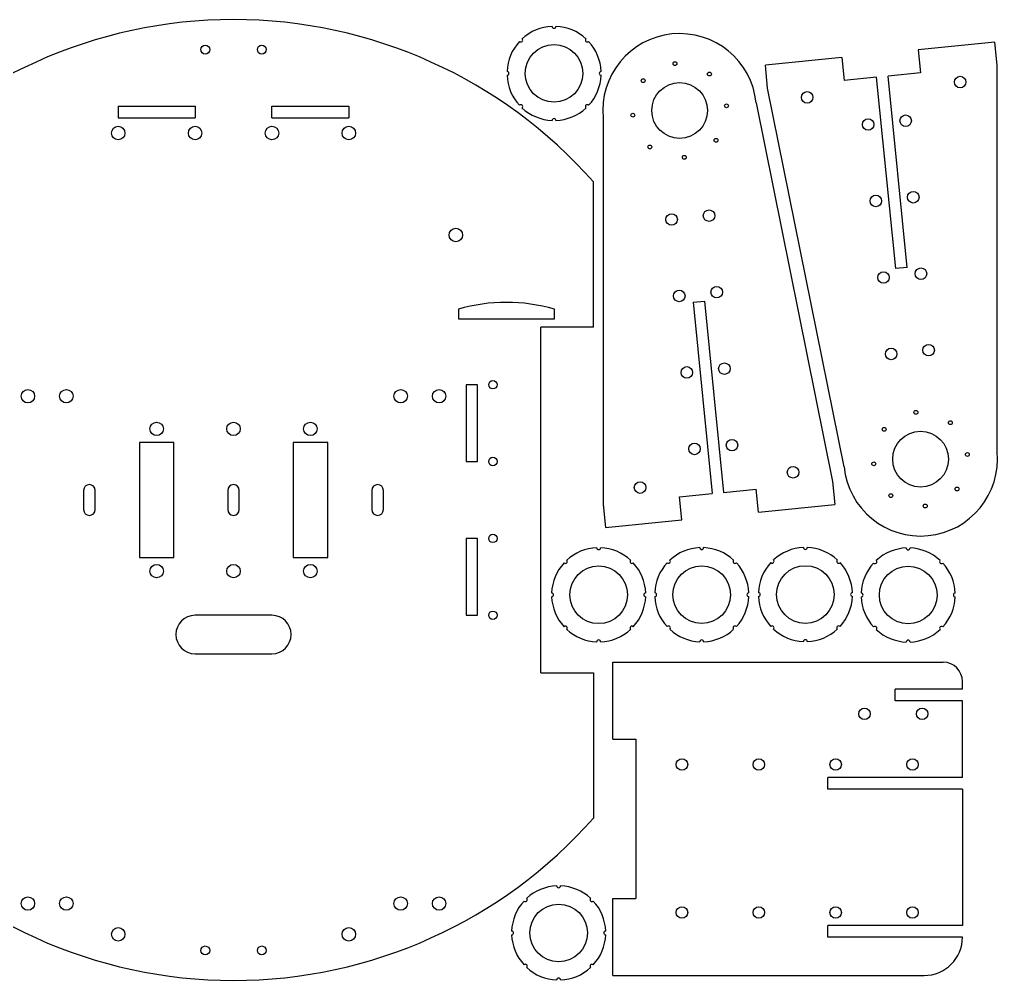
# Paper-space layout '_Top' of a CAD drawing. Header units: millimetres. Extents: x -29.2 to 25.8, y -33.4 to -8.4.
# Drawn here: x 0.36 to 25.8, y -33.36 to -8.36 of the extents above; entities that cross this region are included whole.
import ezdxf

# ---------------------------------------------------------------- set-up
doc = ezdxf.new("R2010")
doc.units = ezdxf.units.MM

psp = doc.layouts.new('_Top')

# ---------------------------------------------------------------- linework, layer by layer
at = {"color": 7, "linetype": 'Continuous', "lineweight": 25}
for p, q in [((25.735, -8.951), (23.745, -9.15)), ((23.745, -9.15), (23.804, -9.747)), ((25.795, -9.548), (25.735, -8.951)), ((21.755, -9.349), (19.765, -9.548)), ((21.755, -9.349), (21.814, -9.946)), ((19.824, -10.145), (19.765, -9.548)), ((25.795, -19.598), (25.795, -9.548)), ((22.66, -9.861), (21.814, -9.946)), ((23.158, -14.837), (22.66, -9.861)), ((23.804, -9.747), (22.959, -9.832)), ((23.456, -14.807), (22.959, -9.832)), ((21.814, -19.996), (19.824, -10.145)), ((2.927, -10.612), (2.927, -10.912)), ((2.927, -10.612), (4.927, -10.612)), ((4.927, -10.612), (4.927, -10.912)), ((6.927, -10.612), (8.927, -10.612)), ((6.927, -10.912), (6.927, -10.612)), ((8.927, -10.612), (8.927, -10.912)), ((19.525, -10.526), (21.515, -20.377)), ((2.927, -10.912), (4.927, -10.912)), ((6.927, -10.912), (8.927, -10.912)), ((15.545, -10.924), (15.545, -20.974)), ((15.295, -16.359), (15.295, -12.583)), ((23.456, -14.807), (23.158, -14.837)), ((17.883, -15.715), (18.181, -15.685)), ((17.883, -15.715), (18.38, -20.69)), ((18.181, -15.685), (18.679, -20.66)), ((11.778, -15.894), (11.778, -16.144)), ((14.278, -16.144), (14.278, -15.894)), ((11.778, -16.144), (14.278, -16.144)), ((15.295, -16.359), (13.927, -16.359)), ((13.927, -25.359), (13.927, -16.359)), ((12.277, -17.859), (11.977, -17.859)), ((11.977, -17.859), (11.977, -19.859)), ((12.277, -19.859), (12.277, -17.859)), ((4.377, -19.359), (3.477, -19.359)), ((3.477, -19.359), (3.477, -22.359)), ((4.377, -22.359), (4.377, -19.359)), ((8.377, -19.359), (7.477, -19.359)), ((7.477, -19.359), (7.477, -22.359)), ((8.377, -22.359), (8.377, -19.359)), ((11.977, -19.859), (12.277, -19.859)), ((2.027, -20.609), (2.027, -21.109)), ((2.327, -21.109), (2.327, -20.609)), ((5.777, -20.609), (5.777, -21.109)), ((6.077, -21.109), (6.077, -20.609)), ((9.527, -20.609), (9.527, -21.109)), ((9.827, -21.109), (9.827, -20.609)), ((18.679, -20.66), (19.525, -20.576)), ((19.584, -21.173), (19.525, -20.576)), ((21.515, -20.377), (21.574, -20.974)), ((17.535, -20.775), (18.38, -20.69)), ((17.594, -21.372), (17.535, -20.775)), ((15.545, -20.974), (15.604, -21.571)), ((19.584, -21.173), (21.574, -20.974)), ((15.604, -21.571), (17.594, -21.372)), ((12.277, -21.859), (11.977, -21.859)), ((11.977, -21.859), (11.977, -23.859)), ((12.277, -23.859), (12.277, -21.859)), ((3.477, -22.359), (4.377, -22.359)), ((7.477, -22.359), (8.377, -22.359)), ((6.927, -23.859), (4.927, -23.859)), ((11.977, -23.859), (12.277, -23.859)), ((4.927, -24.859), (6.927, -24.859)), ((15.795, -25.081), (24.395, -25.081)), ((15.795, -27.081), (15.795, -25.081)), ((13.927, -25.359), (15.295, -25.359)), ((15.295, -25.359), (15.295, -29.136)), ((24.895, -25.781), (24.895, -25.581)), ((24.895, -25.781), (23.145, -25.781)), ((23.145, -26.081), (23.145, -25.781)), ((24.895, -26.081), (23.145, -26.081)), ((24.895, -28.081), (24.895, -26.081)), ((15.795, -27.081), (16.395, -27.081)), ((16.395, -27.081), (16.395, -31.231)), ((24.895, -28.081), (21.395, -28.081)), ((21.395, -28.381), (21.395, -28.081)), ((24.895, -28.381), (21.395, -28.381)), ((24.895, -28.381), (24.895, -31.931)), ((15.795, -33.231), (15.795, -31.231)), ((15.795, -31.231), (16.395, -31.231)), ((24.895, -31.931), (21.395, -31.931)), ((21.395, -32.231), (21.395, -31.931)), ((24.895, -32.231), (21.395, -32.231)), ((15.795, -33.231), (23.895, -33.231))]:
    psp.add_line(p, q, dxfattribs=at)
for centre, radius in [((5.192, -9.141), 0.115), ((6.662, -9.141), 0.115), ((14.267, -9.76), 0.75), ((17.413, -9.506), 0.05), ((16.586, -9.949), 0.05), ((18.31, -9.777), 0.05), ((24.833, -9.986), 0.15), ((17.535, -10.725), 0.725), ((20.853, -10.384), 0.15), ((18.754, -10.603), 0.05), ((16.316, -10.847), 0.05), ((22.441, -11.089), 0.15), ((23.416, -10.992), 0.15), ((2.927, -11.312), 0.175), ((4.927, -11.312), 0.175), ((6.927, -11.312), 0.175), ((8.927, -11.312), 0.175), ((16.759, -11.673), 0.05), ((18.483, -11.5), 0.05), ((17.656, -11.944), 0.05), ((22.64, -13.079), 0.15), ((23.615, -12.982), 0.15), ((17.326, -13.56), 0.15), ((18.301, -13.462), 0.15), ((11.712, -13.965), 0.175), ((22.839, -15.069), 0.15), ((23.814, -14.972), 0.15), ((17.525, -15.55), 0.15), ((18.5, -15.452), 0.15), ((23.038, -17.059), 0.15), ((24.013, -16.962), 0.15), ((18.699, -17.442), 0.15), ((17.724, -17.54), 0.15), ((12.677, -17.859), 0.11), ((0.577, -18.159), 0.175), ((1.577, -18.159), 0.175), ((10.277, -18.159), 0.175), ((11.277, -18.159), 0.175), ((23.683, -18.578), 0.05), ((24.58, -18.849), 0.05), ((3.927, -19.009), 0.175), ((5.927, -19.009), 0.175), ((7.927, -19.009), 0.175), ((22.856, -19.021), 0.05), ((23.804, -19.797), 0.725), ((18.898, -19.432), 0.15), ((17.923, -19.53), 0.15), ((12.677, -19.859), 0.11), ((25.023, -19.675), 0.05), ((20.486, -20.138), 0.15), ((22.586, -19.919), 0.05), ((16.506, -20.536), 0.15), ((24.753, -20.573), 0.05), ((23.029, -20.745), 0.05), ((23.926, -21.016), 0.05), ((12.677, -21.859), 0.11), ((3.927, -22.709), 0.175), ((5.927, -22.709), 0.175), ((7.927, -22.709), 0.175), ((15.428, -23.326), 0.75), ((18.11, -23.323), 0.75), ((20.807, -23.319), 0.75), ((23.482, -23.331), 0.75), ((12.677, -23.859), 0.11), ((22.345, -26.421), 0.15), ((23.845, -26.421), 0.15), ((17.595, -27.741), 0.15), ((19.595, -27.741), 0.15), ((21.595, -27.741), 0.15), ((23.595, -27.741), 0.15), ((0.577, -31.359), 0.175), ((1.577, -31.359), 0.175), ((10.277, -31.359), 0.175), ((11.277, -31.359), 0.175), ((14.387, -32.123), 0.75), ((17.595, -31.591), 0.15), ((19.595, -31.591), 0.15), ((21.595, -31.591), 0.15), ((23.595, -31.591), 0.15), ((2.927, -32.159), 0.175), ((8.927, -32.159), 0.175), ((5.192, -32.578), 0.115), ((6.662, -32.578), 0.115)]:
    psp.add_circle(centre, radius, dxfattribs=at)
for centre, radius, start, end in [((5.927, -20.859), 12.5, 41.4616, 138.5384), ((14.267, -9.76), 1.225, 92.3388, 132.6612), ((14.267, -8.535), 0.05, 181.1694, 358.8306), ((14.267, -9.76), 1.225, 47.3388, 87.6612), ((13.401, -8.893), 0.05, 226.1694, 43.8306), ((15.133, -8.893), 0.05, 136.1694, 313.8306), ((17.535, -10.725), 2, 5.7106, 185.7106), ((14.267, -9.76), 1.225, 137.3388, 177.6612), ((14.267, -9.76), 1.225, 2.3388, 42.6612), ((13.042, -9.76), 0.05, 271.1694, 88.8306), ((14.267, -9.76), 1.225, 182.3388, 222.6612), ((14.267, -9.76), 1.225, 317.3388, 357.6612), ((15.492, -9.76), 0.05, 91.1694, 268.8306), ((13.401, -10.626), 0.05, 316.1694, 133.8306), ((14.267, -9.76), 1.225, 227.3388, 267.6612), ((14.267, -9.76), 1.225, 272.3388, 312.6612), ((15.133, -10.626), 0.05, 46.1694, 223.8306), ((14.267, -10.985), 0.05, 1.1694, 178.8306), ((13.028, -20.217), 4.5, 73.8724, 106.1276), ((23.804, -19.797), 2, 185.7106, 5.7106), ((2.177, -20.609), 0.15, 0, 180), ((5.927, -20.609), 0.15, 0, 180), ((9.677, -20.609), 0.15, 0, 180), ((2.177, -21.109), 0.15, 180, 0), ((5.927, -21.109), 0.15, 180, 0), ((9.677, -21.109), 0.15, 180, 0), ((15.428, -23.326), 1.225, 92.3388, 132.6612), ((15.428, -22.101), 0.05, 181.1694, 358.8306), ((15.428, -23.326), 1.225, 47.3388, 87.6612), ((18.11, -23.323), 1.225, 92.3388, 132.6612), ((18.11, -22.098), 0.05, 181.1694, 358.8306), ((18.11, -23.323), 1.225, 47.3388, 87.6612), ((20.807, -23.319), 1.225, 92.3388, 132.6612), ((20.807, -22.094), 0.05, 181.1694, 358.8306), ((20.807, -23.319), 1.225, 47.3388, 87.6612), ((23.482, -23.331), 1.225, 92.3388, 132.6612), ((23.482, -22.106), 0.05, 181.1694, 358.8306), ((23.482, -23.331), 1.225, 47.3388, 87.6612), ((15.428, -23.326), 1.225, 137.3388, 177.6612), ((14.562, -22.459), 0.05, 226.1694, 43.8306), ((16.294, -22.459), 0.05, 136.1694, 313.8306), ((15.428, -23.326), 1.225, 2.3388, 42.6612), ((18.11, -23.323), 1.225, 137.3388, 177.6612), ((17.244, -22.457), 0.05, 226.1694, 43.8306), ((18.976, -22.457), 0.05, 136.1694, 313.8306), ((18.11, -23.323), 1.225, 2.3388, 42.6612), ((20.807, -23.319), 1.225, 137.3388, 177.6612), ((19.941, -22.453), 0.05, 226.1694, 43.8306), ((21.673, -22.453), 0.05, 136.1694, 313.8306), ((20.807, -23.319), 1.225, 2.3388, 42.6612), ((23.482, -23.331), 1.225, 137.3388, 177.6612), ((22.616, -22.464), 0.05, 226.1694, 43.8306), ((24.348, -22.464), 0.05, 136.1694, 313.8306), ((23.482, -23.331), 1.225, 2.3388, 42.6612), ((14.203, -23.326), 0.05, 271.1694, 88.8306), ((15.428, -23.326), 1.225, 182.3388, 222.6612), ((15.428, -23.326), 1.225, 317.3388, 357.6612), ((16.653, -23.326), 0.05, 91.1694, 268.8306), ((16.885, -23.323), 0.05, 271.1694, 88.8306), ((18.11, -23.323), 1.225, 182.3388, 222.6612), ((18.11, -23.323), 1.225, 317.3388, 357.6612), ((19.335, -23.323), 0.05, 91.1694, 268.8306), ((19.582, -23.319), 0.05, 271.1694, 88.8306), ((20.807, -23.319), 1.225, 182.3388, 222.6612), ((20.807, -23.319), 1.225, 317.3388, 357.6612), ((22.032, -23.319), 0.05, 91.1694, 268.8306), ((22.257, -23.331), 0.05, 271.1694, 88.8306), ((23.482, -23.331), 1.225, 182.3388, 222.6612), ((23.482, -23.331), 1.225, 317.3388, 357.6612), ((24.707, -23.331), 0.05, 91.1694, 268.8306), ((4.927, -24.359), 0.5, 90, 270), ((6.927, -24.359), 0.5, 270, 90), ((14.562, -24.192), 0.05, 316.1694, 133.8306), ((16.294, -24.192), 0.05, 46.1694, 223.8306), ((17.244, -24.189), 0.05, 316.1694, 133.8306), ((18.976, -24.189), 0.05, 46.1694, 223.8306), ((19.941, -24.185), 0.05, 316.1694, 133.8306), ((21.673, -24.185), 0.05, 46.1694, 223.8306), ((22.616, -24.197), 0.05, 316.1694, 133.8306), ((24.348, -24.197), 0.05, 46.1694, 223.8306), ((15.428, -23.326), 1.225, 227.3388, 267.6612), ((15.428, -23.326), 1.225, 272.3388, 312.6612), ((18.11, -23.323), 1.225, 227.3388, 267.6612), ((18.11, -23.323), 1.225, 272.3388, 312.6612), ((20.807, -23.319), 1.225, 227.3388, 267.6612), ((20.807, -23.319), 1.225, 272.3388, 312.6612), ((23.482, -23.331), 1.225, 227.3388, 267.6612), ((23.482, -23.331), 1.225, 272.3388, 312.6612), ((15.428, -24.551), 0.05, 1.1694, 178.8306), ((18.11, -24.548), 0.05, 1.1694, 178.8306), ((20.807, -24.544), 0.05, 1.1694, 178.8306), ((23.482, -24.556), 0.05, 1.1694, 178.8306), ((24.395, -25.581), 0.5, 0, 90), ((5.927, -20.859), 12.5, 221.4616, 318.5384), ((14.387, -32.123), 1.225, 92.3388, 132.6612), ((14.387, -30.898), 0.05, 181.1694, 358.8306), ((14.387, -32.123), 1.225, 47.3388, 87.6612), ((14.387, -32.123), 1.225, 137.3388, 177.6612), ((13.521, -31.257), 0.05, 226.1694, 43.8306), ((15.253, -31.257), 0.05, 136.1694, 313.8306), ((14.387, -32.123), 1.225, 2.3388, 42.6612), ((13.162, -32.123), 0.05, 271.1694, 88.8306), ((14.387, -32.123), 1.225, 182.3388, 222.6612), ((14.387, -32.123), 1.225, 317.3388, 357.6612), ((15.612, -32.123), 0.05, 91.1694, 268.8306), ((23.895, -32.231), 1, 270, 0), ((13.521, -32.989), 0.05, 316.1694, 133.8306), ((14.387, -32.123), 1.225, 227.3388, 267.6612), ((14.387, -32.123), 1.225, 272.3388, 312.6612), ((15.253, -32.989), 0.05, 46.1694, 223.8306), ((14.387, -33.348), 0.05, 1.1694, 178.8306)]:
    psp.add_arc(centre, radius, start, end, dxfattribs=at)

doc.saveas('drawing.dxf')
